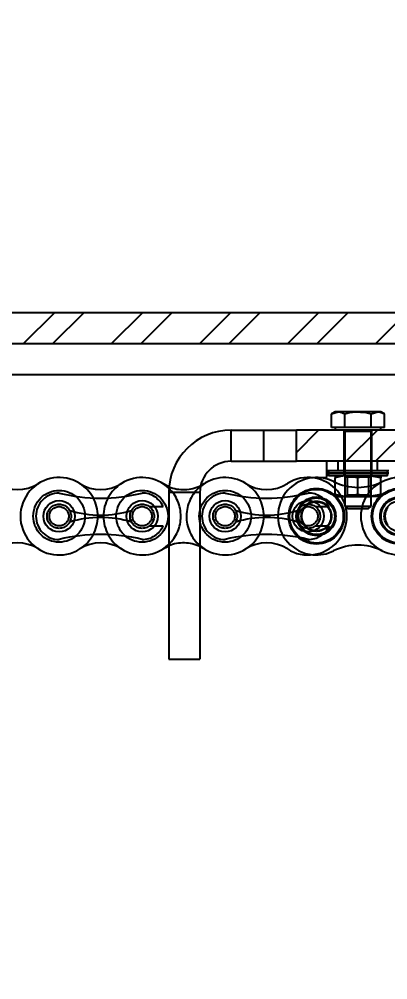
# Model space of a CAD drawing. Header units: metres. Extents: x 0 to 21025, y 0 to 14850.
# Drawn here: x 6137.6 to 6194, y 6332.9 to 6479.7 of the extents above; entities that cross this region are included whole.
import ezdxf

# ---------------------------------------------------------------- set-up
doc = ezdxf.new("R2010")
doc.units = ezdxf.units.M
doc.header["$LTSCALE"] = 25
doc.linetypes.add('HIDDEN2', pattern=[4.7625, 3.175, -1.5875])
for name, color, linetype in [('18_COTAS', 7, 'Continuous'), ('SHA', 7, 'Continuous'), ('SL4', 4, 'Continuous'), ('ST1', 7, 'HIDDEN2')]:
    doc.layers.add(name, color=color, linetype=linetype)
doc.styles.add('ROMANS', font='ROMANS.SHX')
doc.dimstyles.new('25___1-25', dxfattribs={"dimscale": 25, "dimtxt": 2.5, "dimasz": 2, "dimexe": 1.5, "dimexo": 1, "dimgap": 0.5, "dimtad": 1, "dimzin": 12, "dimtxsty": 'ROMANS', "dimcen": 0, "dimclrd": 256, "dimclre": 256, "dimclrt": 3, "dimazin": 3, "dimtfac": 1, "dimtmove": 0, "dimatfit": 0, "dimfxl": 1, "dimlwd": -1, "dimlwe": -1, "dimarcsym": 0})
pattern_1 = [(45, (-2913.5705, 2928.034), (-6.735192, 6.735192), []), (45, (-2909.08, 2928.034), (-6.735192, 6.735192), [])]

# ---------------------------------------------------------------- blocks, each defined once
blk = doc.blocks.new('*D13')
at = {"layer": '18_COTAS', "transparency": 16777216}
for p, q in [((2083.56, 6357.87), (2083.56, 7037.95)), ((6382.51, 6357.87), (6382.51, 7037.95)), ((2133.56, 7000.45), (6332.51, 7000.45))]:
    blk.add_line(p, q, dxfattribs=at)
for points in [[(2133.56, 7008.78), (2133.56, 6992.11), (2083.56, 7000.45)], [(6332.51, 7008.78), (6332.51, 6992.11), (6382.51, 7000.45)]]:
    blk.add_solid(points, dxfattribs=at)
at = {"layer": 'Defpoints', "color": 0, "transparency": 16777216}
for p in [(6382.51, 7000.45), (2083.56, 6332.87), (6382.51, 6332.87)]:
    blk.add_point(p, dxfattribs=at)
at = {"layer": '18_COTAS', "color": 3, "transparency": 16777216, "insert": (4233.04, 7050.15), "char_height": 62.5, "attachment_point": 5, "style": 'ROMANS'}
blk.add_mtext('4298,95', dxfattribs=at)

msp = doc.modelspace()

# ---------------------------------------------------------------- hatches: boundary and pattern name
at = {"layer": 'SHA'}
h = msp.add_hatch(dxfattribs=at)
h.set_pattern_fill('ANSI32', color=256, style=0)
h.set_pattern_definition(pattern_1)
h.paths.add_polyline_path([(6540.514, 6434.865), (5540.514, 6434.865), (5540.514, 6430.103), (6540.514, 6430.103)], flags=0)
h = msp.add_hatch(dxfattribs=at)
h.set_pattern_fill('ANSI32', color=256, style=0)
h.set_pattern_definition(pattern_1)
h.paths.add_polyline_path([(6180.032, 6412.105), (6287.752, 6412.105), (6287.752, 6416.868), (6180.032, 6416.868)], flags=0)

# ---------------------------------------------------------------- linework, layer by layer
at = {"layer": 'SL4'}
for p, q in [((5540.514, 6434.865), (6540.514, 6434.865)), ((5540.514, 6430.103), (6540.514, 6430.103)), ((6203.892, 6425.34), (5540.514, 6425.34)), ((6185.942, 6419.668), (6185.4, 6419.355)), ((6185.4, 6419.355), (6186.411, 6419.668)), ((6185.4, 6417.268), (6185.4, 6419.355)), ((6186.411, 6419.668), (6185.942, 6419.668)), ((6189.442, 6419.668), (6186.411, 6419.668)), ((6187.421, 6417.268), (6187.421, 6419.355)), ((6192.473, 6419.668), (6189.442, 6419.668)), ((6191.462, 6419.355), (6192.473, 6419.668)), ((6191.462, 6417.268), (6191.462, 6419.355)), ((6192.942, 6419.668), (6192.473, 6419.668)), ((6193.483, 6419.355), (6192.942, 6419.668)), ((6193.483, 6417.268), (6193.483, 6419.355)), ((6170.032, 6412.105), (6170.032, 6416.868)), ((6170.032, 6416.868), (6175.032, 6416.868)), ((6175.032, 6412.105), (6175.032, 6416.868)), ((6175.032, 6416.868), (6180.032, 6416.868)), ((6180.032, 6412.105), (6180.032, 6416.868)), ((6287.752, 6416.868), (6180.032, 6416.868)), ((6186.411, 6417.268), (6185.4, 6417.268)), ((6185.942, 6417.268), (6185.942, 6416.868)), ((6187.421, 6417.268), (6186.411, 6417.268)), ((6189.442, 6417.268), (6187.421, 6417.268)), ((6191.462, 6417.268), (6189.442, 6417.268)), ((6192.473, 6417.268), (6191.462, 6417.268)), ((6193.483, 6417.268), (6192.473, 6417.268)), ((6192.942, 6416.868), (6192.942, 6417.268)), ((6170.032, 6412.105), (6175.032, 6412.105)), ((6175.032, 6412.105), (6180.032, 6412.105)), ((6287.752, 6412.105), (6180.032, 6412.105)), ((6184.692, 6410.355), (6184.692, 6412.105)), ((6183.092, 6409.61), (6184.692, 6409.61)), ((6184.692, 6409.61), (6184.692, 6410.355)), ((6184.692, 6410.355), (6194.192, 6410.355)), ((6165.953, 6408.702), (6165.384, 6408.383)), ((6160.507, 6407.343), (6160.507, 6381.868)), ((6165.269, 6407.343), (6160.507, 6407.343)), ((6165.269, 6407.343), (6165.269, 6381.868)), ((6165.269, 6399.083), (6165.953, 6398.709)), ((6160.507, 6381.868), (6165.269, 6381.868))]:
    msp.add_line(p, q, dxfattribs=at)
at = {"layer": 'SL4', "flags": 128}
for points in [[(6160.547, 6408.215), (6160.34, 6408.304), (6159.603, 6408.702)], [(6159.603, 6398.709), (6160.34, 6399.107), (6160.507, 6399.179)]]:
    msp.add_lwpolyline(points, dxfattribs=at)
at = {"layer": 'SL4'}
for centre in [(6143.728, 6403.705), (6156.428, 6403.705), (6169.128, 6403.705), (6181.828, 6403.705)]:
    msp.add_circle(centre, 2.398, dxfattribs=at)
for centre, radius, start, end in [((6170.032, 6407.343), 9.525, 90, 180), ((6170.032, 6407.343), 4.763, 90, 180), ((6143.728, 6403.705), 5.92, 57.56669, 302.43331), ((6156.428, 6403.705), 5.92, 46.17046, 122.43331), ((6169.128, 6403.705), 5.92, 57.56669, 129.52232), ((6181.828, 6403.705), 5.92, 237.56669, 122.43331), ((6183.092, 6403.705), 5.905, 63.64084, 95.45775), ((6195.792, 6403.705), 5.905, 63.64084, 296.35916), ((6137.378, 6413.698), 5.92, 237.56669, 302.43331), ((6150.078, 6413.698), 5.92, 237.56669, 302.43331), ((6175.478, 6413.698), 5.92, 237.56669, 302.43331), ((6189.442, 6416.52), 8.397, 243.64084, 296.35916), ((6195.792, 6403.705), 2.225, 143.1301, 216.8699), ((6137.378, 6393.712), 5.92, 57.56669, 122.43331), ((6150.078, 6393.712), 5.92, 57.56669, 122.43331), ((6156.428, 6403.705), 5.92, 237.56669, 313.54752), ((6169.128, 6403.705), 5.92, 229.31989, 302.43331), ((6175.478, 6393.712), 5.92, 57.56669, 122.43331), ((6189.442, 6390.89), 8.397, 63.64084, 116.35916), ((6183.092, 6403.705), 5.905, 264.54226, 296.35916)]:
    msp.add_arc(centre, radius, start, end, dxfattribs=at)
for points, knots in [([(6186.411, 6419.668), (6186.435, 6419.668), (6186.776, 6419.663), (6187.11, 6419.504), (6187.421, 6419.355)], [0, 0, 0, 0, 0.0701742, 1, 1, 1, 1]), ([(6187.421, 6419.355), (6187.94, 6419.484), (6188.606, 6419.65), (6189.29, 6419.665), (6189.442, 6419.668)], [0, 0, 0, 0, 0.7781315, 1, 1, 1, 1]), ([(6189.442, 6419.668), (6189.99, 6419.627), (6190.674, 6419.577), (6191.332, 6419.392), (6191.462, 6419.355)], [0, 0, 0, 0, 0.8017253, 1, 1, 1, 1]), ([(6192.473, 6419.668), (6192.497, 6419.668), (6192.838, 6419.663), (6193.172, 6419.504), (6193.483, 6419.355)], [0, 0, 0, 0, 0.0701742, 1, 1, 1, 1])]:
    msp.add_open_spline(points, degree=3, knots=knots, dxfattribs=at)
at = {"layer": 'ST1'}
for p, q in [((6540.514, 6425.34), (5540.514, 6425.34)), ((6170.032, 6412.105), (6170.032, 6416.868)), ((6175.032, 6412.105), (6175.032, 6416.868)), ((6187.292, 6416.868), (6187.292, 6412.105)), ((6191.592, 6412.105), (6191.592, 6416.868)), ((6191.442, 6416.668), (6187.442, 6416.668)), ((6187.442, 6416.668), (6187.442, 6405.258)), ((6191.442, 6405.258), (6191.442, 6416.668)), ((6186.442, 6410.705), (6186.442, 6412.105)), ((6187.292, 6412.105), (6187.292, 6410.705)), ((6191.592, 6410.705), (6191.592, 6412.105)), ((6192.442, 6410.705), (6192.442, 6412.105)), ((6184.692, 6410.705), (6194.192, 6410.705)), ((6184.692, 6410.268), (6194.192, 6410.268)), ((6184.942, 6410.705), (6184.942, 6409.905)), ((6193.942, 6409.905), (6184.942, 6409.905)), ((6185.942, 6407.018), (6185.942, 6409.593)), ((6187.292, 6410.705), (6187.292, 6409.905)), ((6187.442, 6409.905), (6187.792, 6409.66)), ((6189.442, 6409.593), (6187.692, 6409.905)), ((6191.092, 6409.66), (6187.792, 6409.66)), ((6187.792, 6409.66), (6187.792, 6406.976)), ((6189.442, 6407.018), (6189.442, 6409.593)), ((6191.092, 6409.66), (6191.442, 6409.905)), ((6191.092, 6406.976), (6191.092, 6409.66)), ((6192.942, 6409.593), (6191.192, 6409.905)), ((6191.592, 6409.905), (6191.592, 6410.705)), ((6192.942, 6407.018), (6192.942, 6409.593)), ((6193.942, 6409.905), (6193.942, 6410.705)), ((6165.269, 6407.343), (6160.507, 6407.343)), ((6185.942, 6406.705), (6187.692, 6406.705)), ((6187.792, 6406.976), (6187.442, 6406.731)), ((6187.442, 6406.731), (6191.442, 6406.731)), ((6187.442, 6406.731), (6187.442, 6406.705)), ((6189.442, 6407.018), (6187.692, 6406.705)), ((6191.192, 6406.705), (6187.692, 6406.705)), ((6187.792, 6406.976), (6191.092, 6406.976)), ((6191.442, 6406.731), (6191.092, 6406.976)), ((6192.942, 6407.018), (6191.192, 6406.705)), ((6192.942, 6406.705), (6191.192, 6406.705)), ((6191.442, 6406.705), (6191.442, 6406.731)), ((6157.535, 6405.181), (6159.659, 6405.181)), ((6182.935, 6405.181), (6185.059, 6405.181)), ((6187.442, 6405.258), (6191.442, 6405.258)), ((6187.442, 6405.258), (6187.832, 6404.868)), ((6191.052, 6404.868), (6191.442, 6405.258)), ((6187.832, 6404.868), (6191.052, 6404.868)), ((6157.535, 6402.229), (6159.659, 6402.229)), ((6182.935, 6402.229), (6185.059, 6402.229))]:
    msp.add_line(p, q, dxfattribs=at)
for centre, radius in [((6183.092, 6403.705), 4.255), ((6195.792, 6403.705), 4.255), ((6143.728, 6403.705), 3.96), ((6156.428, 6403.705), 3.96), ((6169.128, 6403.705), 3.96), ((6183.092, 6403.705), 4.1), ((6183.092, 6403.705), 4.1), ((6183.092, 6403.705), 2.955), ((6183.092, 6403.705), 2.892), ((6183.092, 6403.705), 2.803), ((6195.792, 6403.705), 4.1), ((6195.792, 6403.705), 4.1), ((6195.792, 6403.705), 2.955), ((6195.792, 6403.705), 2.892), ((6195.792, 6403.705), 2.804), ((6143.728, 6403.705), 1.845), ((6143.728, 6403.705), 1.476), ((6156.428, 6403.705), 1.845), ((6156.428, 6403.705), 1.476), ((6169.128, 6403.705), 1.845), ((6169.128, 6403.705), 1.476), ((6181.828, 6403.705), 1.845), ((6181.828, 6403.705), 1.476), ((6183.092, 6403.705), 2.314), ((6183.092, 6403.705), 2.225), ((6195.792, 6403.705), 2.314)]:
    msp.add_circle(centre, radius, dxfattribs=at)
for centre, radius, start, end in [((6187.242, 6416.668), 0.2, 0, 90), ((6191.642, 6416.668), 0.2, 90, 180), ((6183.092, 6403.705), 5.905, 95.45775, 264.54226), ((6143.728, 6403.705), 5.92, 302.43328, 57.56672), ((6156.428, 6403.705), 5.92, 122.43328, 237.56676), ((6156.428, 6403.705), 5.92, 313.54752, 46.17046), ((6162.778, 6413.698), 5.92, 247.85716, 296.1179), ((6169.128, 6403.705), 5.92, 129.52232, 229.31989), ((6169.128, 6403.705), 5.92, 302.43324, 57.56676), ((6143.728, 6403.705), 3.552, 90, 270), ((6150.078, 6432.802), 26.322, 256.04015, 283.95985), ((6156.428, 6403.705), 3.552, 24.55336, 90), ((6169.128, 6403.705), 3.552, 90, 270), ((6175.478, 6432.802), 26.322, 256.04015, 283.95985), ((6181.828, 6403.705), 3.552, 24.55336, 90), ((6150.078, 6420.058), 16.175, 252.993, 287.007), ((6150.078, 6387.353), 16.175, 72.993, 107.007), ((6175.478, 6420.058), 16.175, 252.993, 287.007), ((6175.478, 6387.353), 16.175, 72.993, 107.007), ((6156.428, 6403.705), 3.552, 270, 335.44664), ((6181.828, 6403.705), 3.552, 270, 335.44664), ((6150.078, 6374.609), 26.322, 76.04015, 103.95985), ((6175.478, 6374.609), 26.322, 76.04015, 103.95985), ((6162.778, 6393.712), 5.92, 65.11498, 112.56168)]:
    msp.add_arc(centre, radius, start, end, dxfattribs=at)
for points, knots in [([(6187.692, 6409.905), (6187.65, 6409.905), (6187.059, 6409.901), (6186.48, 6409.741), (6185.942, 6409.593)], [0, 0, 0, 0, 0.0701742, 1, 1, 1, 1]), ([(6185.942, 6409.905), (6185.942, 6409.901), (6185.942, 6409.883), (6185.942, 6409.716), (6185.942, 6409.593)], [0, 0, 0, 0, 0.2686336, 1, 1, 1, 1]), ([(6191.192, 6409.905), (6191.15, 6409.905), (6190.559, 6409.901), (6189.98, 6409.741), (6189.442, 6409.593)], [0, 0, 0, 0, 0.0701742, 1, 1, 1, 1]), ([(6192.942, 6409.905), (6192.942, 6409.901), (6192.942, 6409.883), (6192.942, 6409.716), (6192.942, 6409.593)], [0, 0, 0, 0, 0.2686336, 1, 1, 1, 1]), ([(6187.692, 6406.705), (6187.65, 6406.706), (6187.059, 6406.71), (6186.48, 6406.87), (6185.942, 6407.018)], [0, 0, 0, 0, 0.0701742, 1, 1, 1, 1]), ([(6191.192, 6406.705), (6191.15, 6406.706), (6190.559, 6406.71), (6189.98, 6406.87), (6189.442, 6407.018)], [0, 0, 0, 0, 0.0701742, 1, 1, 1, 1])]:
    msp.add_open_spline(points, degree=3, knots=knots, dxfattribs=at)

# ---------------------------------------------------------------- dimensions: what is measured, and where the dimension line sits
at = {"layer": '18_COTAS'}
dim = msp.add_linear_dim(base=(6382.514, 7000.445), p1=(2083.564, 6332.865), p2=(6382.514, 6332.865), dimstyle='25___1-25', dxfattribs=at)
dim.commit()
dim.dimension.update_dxf_attribs({"geometry": '*D13', "text_midpoint": (4233.039, 7050.147)})

doc.saveas('drawing.dxf')
